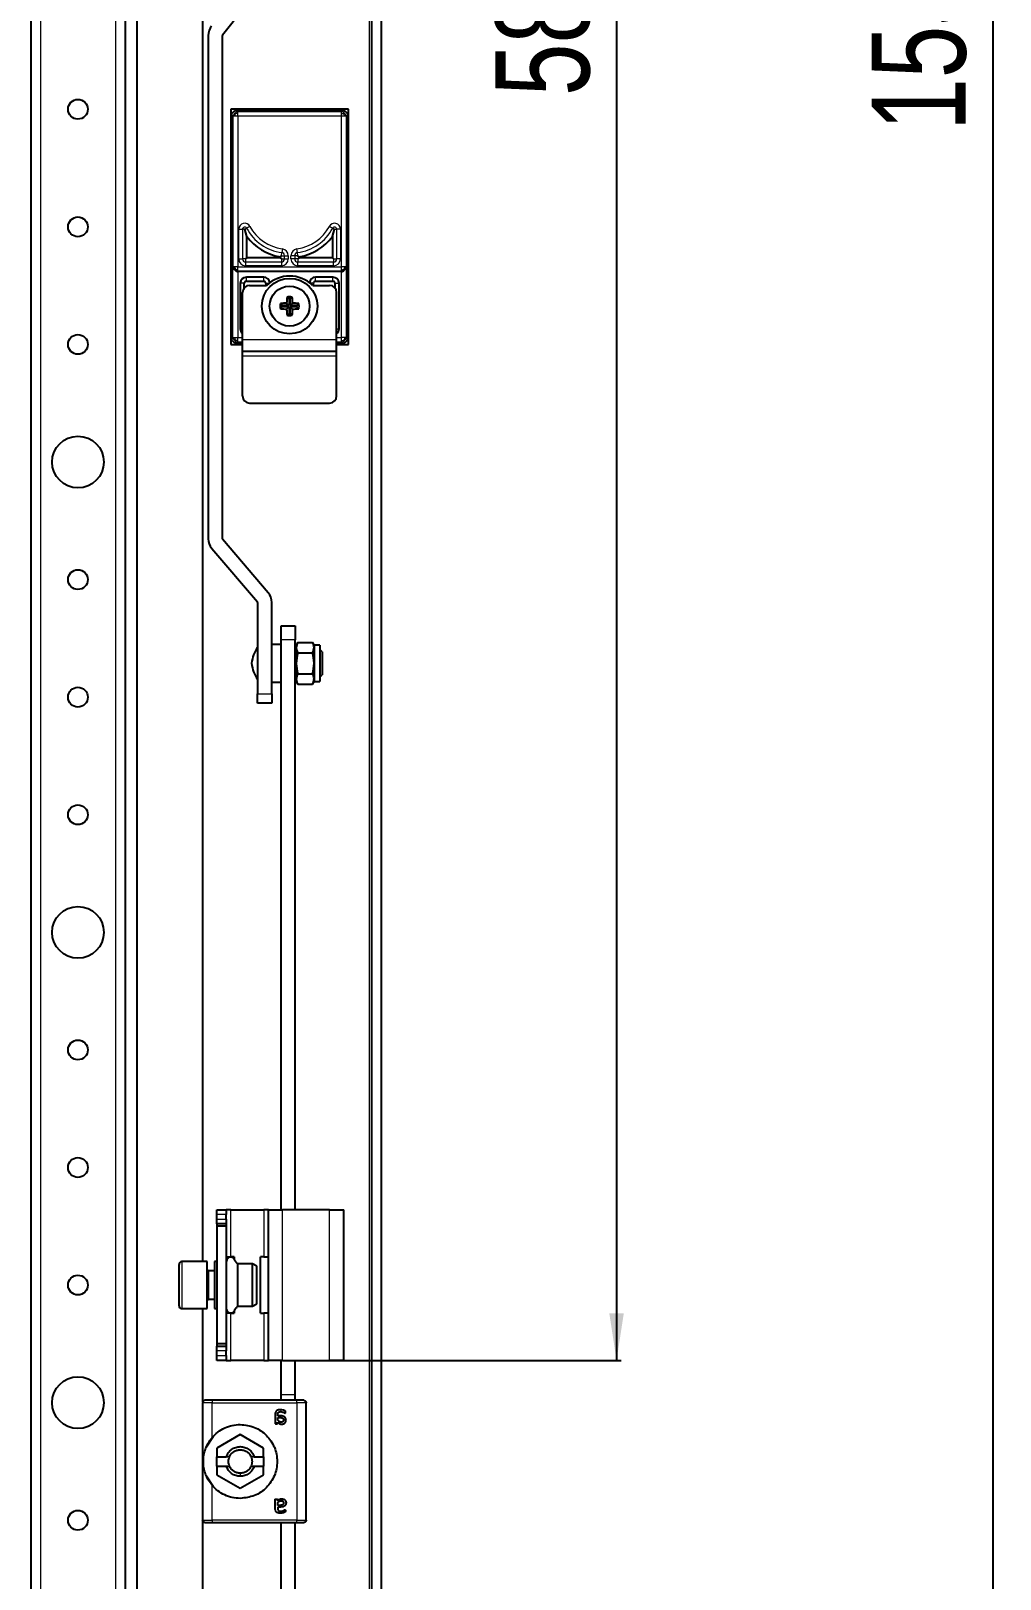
# Model space of a CAD drawing. Header units: millimetres. Extents: x -52 to 1183, y -1011 to 1043.
# Drawn here: x 976.7 to 1182.8, y -335.6 to -6.5 of the extents above; entities that cross this region are included whole.
import ezdxf

# ---------------------------------------------------------------- set-up
doc = ezdxf.new("R2010")
doc.units = ezdxf.units.MM
doc.layers.add('FORMAT', color=7, linetype='Continuous')
doc.styles.add('SLDTEXTSTYLE0', font='TXT', dxfattribs={"width": 0.75})
doc.dimstyles.new('SLDDIMSTYLE0', dxfattribs={"dimtxt": 20, "dimasz": 10, "dimexe": 0, "dimexo": 0.0625, "dimgap": 5, "dimtad": 2, "dimdec": 1, "dimrnd": 1e-09, "dimzin": 12, "dimdsep": 46, "dimtxsty": 'SLDTEXTSTYLE0', "dimsah": 1, "dimcen": 0.09, "dimadec": 0, "dimazin": 3, "dimtfac": 1, "dimtofl": 0, "dimtmove": 0, "dimatfit": 3, "dimfxl": 0, "dimfrac": 2, "dimtolj": 1, "dimtzin": 12, "dimarcsym": 0})

# ---------------------------------------------------------------- blocks, each defined once
blk = doc.blocks.new('_D_5')
at = {"layer": 'FORMAT'}
for p, q in [((1043.24, 767.87), (1182.24, 767.87)), ((1181.24, 767.87), (1181.24, -764.13)), ((1043.24, -764.13), (1182.24, -764.13))]:
    blk.add_line(p, q, dxfattribs=at)
for points in [[(1181.24, 767.87), (1179.7, 757.87), (1182.78, 757.87)], [(1181.24, -764.13), (1182.78, -754.13), (1179.7, -754.13)]]:
    blk.add_solid(points, dxfattribs=at)
at = {"layer": 'FORMAT', "insert": (1155.46, -27.68), "char_height": 20, "attachment_point": 1, "rotation": 90, "style": 'SLDTEXTSTYLE0'}
blk.add_mtext('1532', dxfattribs=at)
blk = doc.blocks.new('_D_8')
at = {"layer": 'FORMAT'}
for p, q in [((1040.24, 292.87), (1102.24, 292.87)), ((1101.24, 292.87), (1101.24, -289.13)), ((1040.24, -289.13), (1102.24, -289.13))]:
    blk.add_line(p, q, dxfattribs=at)
for points in [[(1101.24, 292.87), (1099.7, 282.87), (1102.78, 282.87)], [(1101.24, -289.13), (1102.78, -279.13), (1099.7, -279.13)]]:
    blk.add_solid(points, dxfattribs=at)
at = {"layer": 'FORMAT', "insert": (1075.46, -20.3), "char_height": 20, "attachment_point": 1, "rotation": 90, "style": 'SLDTEXTSTYLE0'}
blk.add_mtext('582', dxfattribs=at)

msp = doc.modelspace()

# ---------------------------------------------------------------- linework, layer by layer
at = {"color": 7, "linetype": 'Continuous', "lineweight": 25}
for p, q in [((1049.23, -875.63), (1049.23, 879.37)), ((1051.23, -875.63), (1051.23, 879.37)), ((999.23, 846.37), (999.23, -842.63)), ((976.73, 819.37), (976.73, -815.63)), ((996.73, 819.37), (996.73, -815.63)), ((1013.23, 271.87), (1013.23, -268.13)), ((1017.48, -7.32), (1022.24, -1.35)), ((1014.43, -7.45), (1014.43, -114.43)), ((1017.43, -114.43), (1017.43, -7.45)), ((1044.23, -23.13), (1019.23, -23.13)), ((1019.23, -23.13), (1019.23, -73.13)), ((1019.42, -71.95), (1019.42, -24.31)), ((1020.42, -23.31), (1043.05, -23.31)), ((1044.05, -24.31), (1044.05, -71.95)), ((1044.23, -73.13), (1044.23, -23.13)), ((1022.64, -50.19), (1022.18, -48.63)), ((1040.83, -50.19), (1041.28, -48.63)), ((1022.64, -54.68), (1022.64, -50.19)), ((1040.83, -50.19), (1040.83, -54.68)), ((1022.64, -54.68), (1022.38, -54.93)), ((1029.73, -54.68), (1022.64, -54.68)), ((1029.73, -54.48), (1029.98, -54.26)), ((1029.73, -54.48), (1029.73, -54.68)), ((1029.73, -54.68), (1029.98, -54.93)), ((1033.74, -54.48), (1033.48, -54.26)), ((1033.74, -54.68), (1033.48, -54.93)), ((1033.74, -54.68), (1033.74, -54.48)), ((1040.83, -54.68), (1033.74, -54.68)), ((1040.83, -54.68), (1041.08, -54.93)), ((1020.7, -57.63), (1020.69, -57.63)), ((1020.72, -57.63), (1020.7, -57.63)), ((1042.75, -57.63), (1020.72, -57.63)), ((1026.23, -58.83), (1022.53, -58.83)), ((1040.93, -58.83), (1037.23, -58.83)), ((1042.76, -57.63), (1042.75, -57.63)), ((1042.78, -57.63), (1042.76, -57.63)), ((1021.23, -60.13), (1021.23, -69.83)), ((1021.73, -72.08), (1021.73, -62.08)), ((1022.1, -61.1), (1022.1, -60.13)), ((1022.53, -59.69), (1026.23, -59.69)), ((1023.23, -60.58), (1026.83, -60.58)), ((1026.67, -60.13), (1026.67, -60.58)), ((1036.63, -60.58), (1040.23, -60.58)), ((1036.8, -60.58), (1036.8, -60.13)), ((1037.23, -59.69), (1040.93, -59.69)), ((1041.37, -60.13), (1041.37, -61.1)), ((1041.73, -72.08), (1041.73, -62.08)), ((1042.23, -69.83), (1042.23, -60.13)), ((1030.17, -64.87), (1029.81, -64.43)), ((1030.17, -65.09), (1029.81, -65.53)), ((1031.62, -64.87), (1030.17, -64.87)), ((1030.17, -65.09), (1031.62, -65.09)), ((1031.62, -64.87), (1031.1, -64.35)), ((1031.62, -65.09), (1031.1, -65.61)), ((1031.62, -63.42), (1031.19, -63.06)), ((1031.62, -63.42), (1031.62, -64.87)), ((1031.62, -65.09), (1031.62, -66.54)), ((1031.85, -63.42), (1032.28, -63.06)), ((1031.85, -64.87), (1031.85, -63.42)), ((1031.85, -64.87), (1032.36, -64.35)), ((1033.29, -64.87), (1031.85, -64.87)), ((1031.85, -66.54), (1031.85, -65.09)), ((1031.85, -65.09), (1032.36, -65.61)), ((1031.85, -65.09), (1033.29, -65.09)), ((1033.29, -64.87), (1033.65, -64.43)), ((1033.29, -65.09), (1033.65, -65.53)), ((1031.62, -66.54), (1031.19, -66.9)), ((1031.85, -66.54), (1032.28, -66.9)), ((1021.73, -74.58), (1021.73, -72.08)), ((1041.73, -74.58), (1041.73, -72.08)), ((1019.23, -73.13), (1021.73, -73.13)), ((1021.73, -72.95), (1020.42, -72.95)), ((1021.73, -74.58), (1041.73, -74.58)), ((1021.73, -75.58), (1021.73, -74.58)), ((1021.73, -84.08), (1021.73, -75.58)), ((1043.05, -72.95), (1041.73, -72.95)), ((1041.73, -73.13), (1044.23, -73.13)), ((1041.73, -75.58), (1041.73, -74.58)), ((1041.73, -84.08), (1041.73, -75.58)), ((1023.23, -85.58), (1040.23, -85.58)), ((1027.17, -125.93), (1017.48, -114.56)), ((1015.2, -116.5), (1024.89, -127.87)), ((1024.93, -128), (1024.93, -147.43)), ((1027.93, -147.43), (1027.93, -128)), ((1029.93, -132.93), (1032.93, -132.93)), ((1029.93, -135.93), (1029.93, -132.93)), ((1032.93, -132.93), (1032.93, -135.93)), ((1029.93, -136.93), (1027.93, -136.93)), ((1029.93, -257.13), (1029.93, -135.93)), ((1032.93, -257.13), (1032.93, -135.93)), ((1033.13, -137.98), (1032.93, -137.98)), ((1033.48, -136.48), (1033.13, -137.08)), ((1033.13, -137.08), (1033.13, -144.78)), ((1033.48, -136.48), (1036.59, -136.48)), ((1036.93, -137.08), (1036.59, -136.48)), ((1038.13, -137.08), (1036.93, -137.08)), ((1036.93, -137.08), (1036.93, -144.78)), ((1038.13, -137.08), (1038.13, -144.78)), ((1038.63, -138.48), (1038.13, -137.98)), ((1033.48, -138.7), (1036.59, -138.7)), ((1038.63, -138.48), (1038.63, -143.38)), ((1032.93, -143.88), (1033.13, -143.88)), ((1033.13, -144.78), (1033.48, -145.38)), ((1033.48, -143.15), (1036.59, -143.15)), ((1036.59, -145.38), (1036.93, -144.78)), ((1036.93, -144.78), (1038.13, -144.78)), ((1038.13, -143.88), (1038.63, -143.38)), ((1024.93, -149.43), (1024.93, -147.43)), ((1027.93, -144.93), (1029.93, -144.93)), ((1027.93, -147.43), (1027.93, -149.43)), ((1033.48, -145.38), (1036.59, -145.38)), ((1027.93, -149.43), (1024.93, -149.43)), ((1016.23, -257.13), (1018.23, -257.13)), ((1016.23, -258.13), (1016.23, -257.13)), ((1016.23, -259.13), (1016.23, -258.13)), ((1016.23, -260.13), (1016.23, -259.13)), ((1018.23, -257.13), (1018.23, -258.13)), ((1019.23, -257.13), (1018.23, -257.13)), ((1018.23, -259.13), (1018.23, -258.13)), ((1018.23, -259.13), (1018.23, -260.13)), ((1019.23, -257.13), (1026.23, -257.13)), ((1027.23, -257.13), (1026.23, -257.13)), ((1027.23, -257.13), (1030.23, -257.13)), ((1027.23, -289.13), (1027.23, -257.13)), ((1040.23, -257.13), (1030.23, -257.13)), ((1040.23, -257.13), (1043.23, -257.13)), ((1043.23, -289.13), (1043.23, -257.13)), ((1018.23, -260.13), (1016.23, -260.13)), ((1016.23, -260.13), (1016.23, -260.63)), ((1018.23, -260.63), (1016.23, -260.63)), ((1016.23, -260.63), (1016.23, -285.63)), ((1018.23, -260.13), (1018.23, -260.63)), ((1018.23, -260.63), (1018.23, -285.63)), ((1008.23, -277.53), (1008.23, -268.73)), ((1014.23, -268.13), (1008.83, -268.13)), ((1014.23, -278.13), (1014.23, -268.13)), ((1016.23, -268.13), (1015.73, -268.13)), ((1015.73, -268.13), (1015.73, -269.34)), ((1015.73, -269.34), (1015.73, -278.13)), ((1018.23, -267.13), (1019.23, -267.13)), ((1019.93, -267.13), (1019.23, -267.13)), ((1019.93, -267.13), (1019.93, -267.58)), ((1023.87, -268.63), (1020.73, -268.63)), ((1020.73, -277.63), (1020.73, -268.63)), ((1024.73, -269.13), (1023.87, -268.63)), ((1023.87, -277.63), (1023.87, -268.63)), ((1024.73, -277.13), (1024.73, -269.13)), ((1025.53, -279.13), (1025.53, -267.13)), ((1026.23, -267.13), (1025.53, -267.13)), ((1026.23, -267.13), (1027.23, -267.13)), ((1015.73, -270.13), (1014.48, -270.13)), ((1014.48, -276.13), (1015.73, -276.13)), ((1008.83, -278.13), (1014.23, -278.13)), ((1013.23, -278.13), (1013.23, -297.95)), ((1015.73, -278.13), (1016.23, -278.13)), ((1019.23, -279.13), (1018.23, -279.13)), ((1019.23, -279.13), (1019.93, -279.13)), ((1019.93, -278.68), (1019.93, -279.13)), ((1020.73, -277.63), (1023.87, -277.63)), ((1023.87, -277.63), (1024.73, -277.13)), ((1025.53, -279.13), (1026.23, -279.13)), ((1027.23, -279.13), (1026.23, -279.13)), ((1018.23, -285.63), (1016.23, -285.63)), ((1016.23, -285.63), (1016.23, -286.13)), ((1016.23, -287.13), (1016.23, -286.13)), ((1016.23, -286.13), (1018.23, -286.13)), ((1018.23, -285.63), (1018.23, -286.13)), ((1018.23, -286.13), (1018.23, -287.13)), ((1016.23, -288.13), (1016.23, -287.13)), ((1016.23, -289.13), (1016.23, -288.13)), ((1018.23, -289.13), (1016.23, -289.13)), ((1018.23, -288.13), (1018.23, -287.13)), ((1018.23, -288.13), (1018.23, -289.13)), ((1018.23, -289.13), (1019.23, -289.13)), ((1026.23, -289.13), (1019.23, -289.13)), ((1026.23, -289.13), (1027.23, -289.13)), ((1030.23, -289.13), (1027.23, -289.13)), ((1029.93, -296.43), (1029.93, -289.13)), ((1030.23, -289.13), (1040.23, -289.13)), ((1032.93, -296.43), (1032.93, -289.13)), ((1043.23, -289.13), (1040.23, -289.13)), ((1013.23, -298.13), (1013.23, -323.13)), ((1033.23, -297.63), (1015.23, -297.63)), ((1029.93, -297.68), (1029.93, -296.43)), ((1032.93, -297.68), (1032.93, -296.43)), ((1033.83, -297.63), (1033.58, -297.63)), ((1035.23, -323.13), (1035.23, -298.13)), ((1028.67, -300.67), (1028.67, -302.54)), ((1029.13, -302.54), (1029.13, -302.26)), ((1029.2, -300.92), (1029.2, -300.7)), ((1029.58, -300.92), (1029.2, -300.92)), ((1029.2, -301.28), (1029.63, -301.28)), ((1029.2, -301.86), (1029.2, -301.28)), ((1014.06, -307.5), (1015.57, -305.25)), ((1021.23, -304.91), (1016.28, -307.77)), ((1026.18, -307.77), (1021.23, -304.91)), ((1016.28, -307.77), (1016.28, -309.63)), ((1026.18, -309.63), (1026.18, -307.77)), ((1016.28, -311.63), (1016.28, -309.63)), ((1016.28, -309.63), (1018.25, -309.63)), ((1016.28, -311.63), (1016.28, -313.49)), ((1016.28, -311.63), (1018.25, -311.63)), ((1018.94, -309.63), (1018.25, -309.63)), ((1018.25, -311.63), (1018.94, -311.63)), ((1024.22, -309.63), (1023.52, -309.63)), ((1023.52, -311.63), (1024.22, -311.63)), ((1024.22, -309.63), (1026.18, -309.63)), ((1024.22, -311.63), (1026.18, -311.63)), ((1026.18, -309.63), (1026.18, -311.63)), ((1026.18, -313.49), (1026.18, -311.63)), ((1015.57, -316.01), (1014.06, -313.75)), ((1016.28, -313.49), (1021.23, -316.34)), ((1021.23, -316.34), (1026.18, -313.49)), ((1028.67, -320.59), (1028.67, -318.72)), ((1029.13, -318.72), (1029.13, -319)), ((1029.2, -319.98), (1029.2, -319.39)), ((1029.63, -319.98), (1029.2, -319.98)), ((1029.58, -320.34), (1029.2, -320.34)), ((1029.2, -320.34), (1029.2, -320.55)), ((1013.23, -323.3), (1013.23, -743.13)), ((1015.23, -323.63), (1033.23, -323.63)), ((1029.93, -732.13), (1029.93, -323.63)), ((1032.93, -732.13), (1032.93, -323.63)), ((1033.58, -323.63), (1033.83, -323.63))]:
    msp.add_line(p, q, dxfattribs=at)
at = {"color": 8, "linetype": 'Continuous', "lineweight": 18}
for p, q in [((1048.63, 876.77), (1048.63, -873.03)), ((978.73, 819.37), (978.73, -815.63)), ((994.73, 819.37), (994.73, -815.63)), ((1019.72, -24.61), (1019.42, -24.31)), ((1019.72, -56.63), (1019.72, -24.61)), ((1020.42, -23.31), (1020.72, -23.61)), ((1020.72, -23.61), (1042.75, -23.61)), ((1020.72, -24.61), (1020.72, -56.63)), ((1042.75, -24.61), (1020.72, -24.61)), ((1042.75, -23.61), (1043.05, -23.31)), ((1042.75, -56.63), (1042.75, -24.61)), ((1044.05, -24.31), (1043.75, -24.61)), ((1043.75, -24.61), (1043.75, -56.63)), ((1020.92, -54.93), (1020.92, -48.63)), ((1020.92, -48.63), (1021.72, -48.63)), ((1021.72, -48.63), (1021.72, -54.93)), ((1022.18, -48.63), (1021.72, -48.63)), ((1022.18, -48.63), (1022.59, -48.41)), ((1023.29, -48.03), (1022.59, -48.41)), ((1040.88, -48.41), (1040.17, -48.03)), ((1041.28, -48.63), (1040.88, -48.41)), ((1041.28, -48.63), (1041.74, -48.63)), ((1042.54, -48.63), (1041.74, -48.63)), ((1041.74, -54.93), (1041.74, -48.63)), ((1042.54, -48.63), (1042.54, -54.93)), ((1020.92, -54.93), (1021.72, -54.93)), ((1022.38, -54.93), (1021.72, -54.93)), ((1022.38, -54.93), (1022.38, -55.59)), ((1022.38, -55.59), (1022.38, -56.39)), ((1022.38, -55.59), (1029.98, -55.59)), ((1029.98, -54.26), (1030.07, -53.6)), ((1029.98, -54.26), (1030.64, -54.26)), ((1029.98, -54.93), (1029.98, -55.59)), ((1029.98, -54.93), (1030.64, -54.93)), ((1029.98, -55.59), (1029.98, -56.39)), ((1030.18, -52.81), (1030.07, -53.6)), ((1030.64, -54.26), (1031.44, -54.26)), ((1030.64, -54.93), (1030.64, -54.26)), ((1030.64, -54.93), (1031.44, -54.93)), ((1031.44, -54.26), (1031.44, -54.93)), ((1032.02, -54.93), (1032.02, -54.26)), ((1032.82, -54.26), (1032.02, -54.26)), ((1032.82, -54.93), (1032.02, -54.93)), ((1032.82, -54.26), (1032.82, -54.93)), ((1033.48, -54.26), (1032.82, -54.26)), ((1033.48, -54.93), (1032.82, -54.93)), ((1033.39, -53.6), (1033.29, -52.81)), ((1033.48, -54.26), (1033.39, -53.6)), ((1033.48, -54.93), (1033.48, -55.59)), ((1033.48, -56.39), (1033.48, -55.59)), ((1033.48, -55.59), (1041.08, -55.59)), ((1041.08, -54.93), (1041.08, -55.59)), ((1041.08, -54.93), (1041.74, -54.93)), ((1041.08, -56.39), (1041.08, -55.59)), ((1042.54, -54.93), (1041.74, -54.93)), ((1019.69, -56.63), (1019.72, -56.63)), ((1019.69, -71.68), (1019.69, -56.63)), ((1020.69, -57.63), (1020.69, -71.68)), ((1020.72, -56.63), (1042.75, -56.63)), ((1029.98, -56.39), (1022.38, -56.39)), ((1022.53, -59.69), (1022.53, -58.83)), ((1026.23, -59.69), (1026.23, -58.83)), ((1041.08, -56.39), (1033.48, -56.39)), ((1037.23, -59.69), (1037.23, -58.83)), ((1040.93, -59.69), (1040.93, -58.83)), ((1042.78, -71.68), (1042.78, -57.63)), ((1043.75, -56.63), (1043.78, -56.63)), ((1043.78, -56.63), (1043.78, -71.68)), ((1022.1, -60.13), (1021.23, -60.13)), ((1026.67, -60.13), (1027.34, -60.13)), ((1036.8, -60.13), (1036.13, -60.13)), ((1041.37, -60.13), (1042.23, -60.13)), ((1019.42, -71.95), (1019.69, -71.68)), ((1020.69, -71.68), (1021.73, -71.68)), ((1021.73, -69.83), (1021.23, -69.83)), ((1021.73, -72.08), (1041.73, -72.08)), ((1041.73, -69.83), (1042.23, -69.83)), ((1041.73, -71.68), (1042.78, -71.68)), ((1043.78, -71.68), (1044.05, -71.95)), ((1020.69, -72.68), (1020.42, -72.95)), ((1021.73, -72.68), (1020.69, -72.68)), ((1021.73, -75.58), (1041.73, -75.58)), ((1042.78, -72.68), (1041.73, -72.68)), ((1043.05, -72.95), (1042.78, -72.68)), ((1032.93, -135.93), (1029.93, -135.93)), ((1024.93, -147.43), (1027.93, -147.43)), ((1018.23, -258.13), (1016.23, -258.13)), ((1016.23, -259.13), (1018.23, -259.13)), ((1019.23, -267.13), (1019.23, -257.13)), ((1026.23, -257.13), (1026.23, -267.13)), ((1030.23, -289.13), (1030.23, -257.13)), ((1040.23, -289.13), (1040.23, -257.13)), ((1008.83, -268.13), (1008.83, -278.13)), ((1014.48, -270.13), (1014.48, -271.59)), ((1014.48, -271.59), (1014.48, -276.13)), ((1019.23, -289.13), (1019.23, -279.13)), ((1026.23, -279.13), (1026.23, -289.13)), ((1018.23, -287.13), (1016.23, -287.13)), ((1016.23, -288.13), (1018.23, -288.13)), ((1015.23, -305.57), (1015.23, -298.13)), ((1015.23, -298.13), (1033.23, -298.13)), ((1032.93, -296.43), (1029.93, -296.43)), ((1033.23, -298.13), (1033.23, -323.13)), ((1015.23, -323.13), (1015.23, -315.69)), ((1021.23, -313.13), (1021.23, -313.78)), ((1033.23, -323.13), (1015.23, -323.13))]:
    msp.add_line(p, q, dxfattribs=at)
at = {"color": 7, "linetype": 'Continuous', "lineweight": 25}
for centre, radius in [((986.73, -23.13), 2.1), ((986.73, -48.13), 2.1), ((1031.73, -64.98), 5.9), ((1031.73, -64.98), 4.25), ((986.73, -73.13), 2.1), ((986.73, -98.13), 5.5), ((986.73, -123.13), 2.1), ((986.73, -148.13), 2.1), ((986.73, -173.13), 2.1), ((986.73, -198.13), 5.5), ((986.73, -223.13), 2.1), ((986.73, -248.13), 2.1), ((986.73, -273.13), 2.1), ((986.73, -298.13), 5.5), ((986.73, -323.13), 2.1)]:
    msp.add_circle(centre, radius, dxfattribs=at)
for centre, radius, start, end in [((1017.63, -7.45), 3.2, 141.4416, 180), ((1017.63, -7.45), 0.2, 141.4416, 180), ((1031.43, -43.66), 10.95, 216.5958, 261.061), ((1032.04, -43.66), 10.95, 278.939, 323.4042), ((1022.53, -60.13), 1.3, 90, 180), ((1026.23, -60.13), 1.3, 6.3593, 90), ((1031.73, -65.58), 7, 45.5847, 134.4153), ((1037.23, -60.13), 1.3, 90, 173.6407), ((1040.93, -60.13), 1.3, 0, 90), ((1023.23, -62.08), 1.5, 90, 180), ((1022.53, -60.13), 0.435, 90, 180), ((1026.23, -60.13), 0.435, 0, 90), ((1037.23, -60.13), 0.435, 90, 180), ((1040.23, -62.08), 1.5, 0, 90), ((1040.93, -60.13), 0.435, 0, 90), ((1031.73, -64.98), 2, 164.1146, 195.8854), ((1031.67, -83.06), 18.72, 91.7249, 95.6832), ((1031.67, -46.9), 18.72, 264.3168, 268.2751), ((1031.73, -64.98), 1.56, 175.8165, 184.1835), ((1049.81, -64.91), 18.72, 174.3168, 178.2751), ((1049.81, -65.05), 18.72, 181.7249, 185.6832), ((1031.73, -64.98), 2, 74.1146, 105.8854), ((1031.73, -64.98), 1.56, 85.8165, 94.1835), ((1013.65, -64.91), 18.72, 1.7249, 5.6832), ((1013.65, -65.05), 18.72, 354.3168, 358.2751), ((1031.8, -83.06), 18.72, 84.3168, 88.2751), ((1031.8, -46.9), 18.72, 271.7249, 275.6832), ((1031.73, -64.98), 1.56, 355.8165, 4.1835), ((1031.73, -64.98), 2, 344.1146, 15.8854), ((1031.73, -64.98), 2, 254.1146, 285.8854), ((1031.73, -64.98), 1.56, 265.8165, 274.1835), ((1022.53, -69.83), 1.3, 180, 232.0201), ((1040.93, -69.83), 1.3, 307.9799, 0), ((1023.23, -84.08), 1.5, 180, 270), ((1040.23, -84.08), 1.5, 270, 0), ((1017.63, -114.43), 3.2, 180, 220.4367), ((1017.63, -114.43), 0.2, 180, 220.4367), ((1024.73, -128), 0.2, 0, 40.4367), ((1024.73, -128), 3.2, 0, 40.4367), ((1031.58, -141.89), 8, 146.1291, 173.1181), ((1031.58, -139.97), 8, 186.8819, 213.8709), ((1008.83, -268.73), 0.6, 90, 180), ((1014.48, -269.88), 0.25, 180, 270), ((1014.48, -276.38), 0.25, 90, 180), ((1008.83, -277.53), 0.6, 180, 270)]:
    msp.add_arc(centre, radius, start, end, dxfattribs=at)
at = {"color": 8, "linetype": 'Continuous', "lineweight": 18}
for centre, radius, start, end in [((1022.18, -48.63), 1.26, 28.2631, 180), ((1022.18, -48.63), 0.46, 28.2631, 180), ((1031.43, -43.66), 10.04, 208.2631, 262.2213), ((1031.43, -43.66), 9.24, 208.2631, 262.2213), ((1032.04, -43.66), 9.24, 277.7787, 331.7369), ((1032.04, -43.66), 10.04, 277.7787, 331.7369), ((1041.28, -48.63), 1.26, 0, 151.7369), ((1041.28, -48.63), 0.46, 0, 151.7369), ((1022.38, -54.93), 1.46, 180, 270), ((1022.38, -54.93), 0.66, 180, 270), ((1029.98, -54.93), 1.46, 270, 0), ((1029.98, -54.93), 0.66, 270, 0), ((1029.98, -54.26), 0.66, 0, 82.2213), ((1029.98, -54.26), 1.46, 0, 82.2213), ((1033.48, -54.26), 1.46, 97.7787, 180), ((1033.48, -54.93), 1.46, 180, 270), ((1033.48, -54.26), 0.66, 97.7787, 180), ((1033.48, -54.93), 0.66, 180, 270), ((1041.08, -54.93), 1.46, 270, 0), ((1041.08, -54.93), 0.66, 270, 0)]:
    msp.add_arc(centre, radius, start, end, dxfattribs=at)
at = {"color": 7, "linetype": 'Continuous', "lineweight": 25}
for points, knots in [([(1019.42, -24.31), (1019.42, -24.28), (1019.43, -24.16), (1019.56, -23.94), (1019.78, -23.67), (1020.02, -23.47), (1020.21, -23.36), (1020.33, -23.32), (1020.39, -23.31), (1020.42, -23.31)], [0, 0, 0, 0, 0.056697, 0.250352, 0.499864, 0.748869, 0.874453, 0.943515, 1, 1, 1, 1]), ([(1043.05, -23.31), (1043.08, -23.31), (1043.2, -23.33), (1043.43, -23.46), (1043.69, -23.67), (1043.89, -23.91), (1044, -24.1), (1044.04, -24.22), (1044.05, -24.28), (1044.05, -24.31)], [0, 0, 0, 0, 0.056697, 0.250352, 0.499864, 0.748869, 0.874453, 0.943515, 1, 1, 1, 1]), ([(1019.69, -56.63), (1019.7, -56.68), (1019.74, -56.89), (1019.97, -57.18), (1020.25, -57.43), (1020.45, -57.55), (1020.58, -57.61), (1020.65, -57.62), (1020.69, -57.63)], [0, 0, 0, 0, 0.1252065, 0.499639, 0.7484804, 0.8740995, 0.9462507, 1, 1, 1, 1]), ([(1042.75, -57.63), (1042.78, -57.63), (1042.84, -57.62), (1042.96, -57.57), (1043.15, -57.47), (1043.29, -57.34), (1043.38, -57.26)], [0, 0, 0, 0, 0.124863, 0.249962, 0.500073, 1, 1, 1, 1]), ([(1042.78, -57.63), (1042.81, -57.62), (1042.96, -57.6), (1043.19, -57.45), (1043.46, -57.22), (1043.64, -56.99), (1043.75, -56.79), (1043.77, -56.68), (1043.78, -56.63)], [0, 0, 0, 0, 0.053741, 0.250625, 0.499429, 0.749504, 0.874813, 1, 1, 1, 1]), ([(1020.42, -72.95), (1020.39, -72.94), (1020.26, -72.93), (1020.04, -72.8), (1019.78, -72.59), (1019.58, -72.35), (1019.47, -72.15), (1019.42, -72.04), (1019.42, -71.98), (1019.42, -71.95)], [0, 0, 0, 0, 0.0566974, 0.2503517, 0.4998638, 0.7488693, 0.8744535, 0.9435148, 1, 1, 1, 1]), ([(1044.05, -71.95), (1044.05, -71.98), (1044.04, -72.1), (1043.91, -72.32), (1043.69, -72.58), (1043.45, -72.79), (1043.26, -72.89), (1043.14, -72.94), (1043.08, -72.94), (1043.05, -72.95)], [0, 0, 0, 0, 0.0566974, 0.2503517, 0.4998638, 0.7488693, 0.8744535, 0.9435148, 1, 1, 1, 1]), ([(1033.48, -136.48), (1033.3, -136.88), (1032.96, -137.62), (1033.32, -138.36), (1033.48, -138.7)], [0, 0, 0, 0, 0.534707, 1, 1, 1, 1]), ([(1036.59, -138.7), (1036.77, -138.31), (1037.1, -137.56), (1036.75, -136.82), (1036.59, -136.48)], [0, 0, 0, 0, 0.534707, 1, 1, 1, 1]), ([(1033.48, -138.7), (1033.31, -139.46), (1032.96, -140.94), (1033.31, -142.43), (1033.48, -143.15)], [0, 0, 0, 0, 0.508481, 1, 1, 1, 1]), ([(1036.59, -143.15), (1036.76, -142.4), (1037.1, -140.92), (1036.76, -139.43), (1036.59, -138.7)], [0, 0, 0, 0, 0.508481, 1, 1, 1, 1]), ([(1033.48, -143.15), (1033.3, -143.55), (1032.96, -144.3), (1033.32, -145.03), (1033.48, -145.38)], [0, 0, 0, 0, 0.534707, 1, 1, 1, 1]), ([(1036.59, -145.38), (1036.77, -144.98), (1037.1, -144.24), (1036.75, -143.5), (1036.59, -143.15)], [0, 0, 0, 0, 0.534707, 1, 1, 1, 1]), ([(1020.73, -268.63), (1020.56, -268.48), (1020.21, -268.17), (1020.02, -267.6), (1019.65, -267.3), (1019.32, -267.17), (1018.95, -267.2), (1018.61, -267.39), (1018.36, -267.75), (1018.28, -268.05), (1018.23, -268.2)], [0, 0, 0, 0, 0.185676, 0.371025, 0.466937, 0.562172, 0.656347, 0.751553, 0.873842, 1, 1, 1, 1]), ([(1018.23, -278.06), (1018.28, -278.21), (1018.36, -278.51), (1018.61, -278.87), (1018.95, -279.06), (1019.32, -279.09), (1019.65, -278.96), (1020.02, -278.66), (1020.21, -278.09), (1020.56, -277.78), (1020.73, -277.63)], [0, 0, 0, 0, 0.1261582, 0.2484472, 0.3436534, 0.4378284, 0.5330628, 0.6289748, 0.8143244, 1, 1, 1, 1]), ([(1029.79, -299.63), (1029.64, -299.64), (1029.41, -299.65), (1029.13, -299.74), (1028.95, -299.86), (1028.81, -300.03), (1028.69, -300.3), (1028.68, -300.52), (1028.67, -300.67)], [0, 0, 0, 0, 0.250089, 0.382495, 0.500259, 0.622163, 0.750133, 1, 1, 1, 1]), ([(1028.67, -302.54), (1028.68, -302.55), (1028.68, -302.57), (1028.69, -302.58), (1028.72, -302.61), (1028.79, -302.63), (1028.86, -302.63), (1028.9, -302.63)], [0, 0, 0, 0, 0.124881, 0.183376, 0.250934, 0.500336, 1, 1, 1, 1]), ([(1028.9, -302.63), (1028.95, -302.63), (1029.02, -302.63), (1029.09, -302.61), (1029.12, -302.59), (1029.13, -302.57), (1029.13, -302.55), (1029.13, -302.54)], [0, 0, 0, 0, 0.499718, 0.749437, 0.810587, 0.875078, 1, 1, 1, 1]), ([(1029.13, -302.26), (1029.26, -302.37), (1029.44, -302.54), (1029.72, -302.65), (1029.88, -302.68), (1029.97, -302.69), (1030.01, -302.69)], [0, 0, 0, 0, 0.499113, 0.749325, 0.874665, 1, 1, 1, 1]), ([(1029.2, -300.7), (1029.21, -300.62), (1029.21, -300.48), (1029.27, -300.31), (1029.35, -300.2), (1029.45, -300.12), (1029.58, -300.07), (1029.71, -300.04), (1029.8, -300.04), (1029.84, -300.04)], [0, 0, 0, 0, 0.250023, 0.382539, 0.499802, 0.620838, 0.749652, 0.874777, 1, 1, 1, 1]), ([(1029.93, -302.28), (1029.85, -302.27), (1029.71, -302.26), (1029.45, -302.12), (1029.3, -301.97), (1029.2, -301.86)], [0, 0, 0, 0, 0.249939, 0.499864, 1, 1, 1, 1]), ([(1030.97, -301.84), (1030.96, -301.77), (1030.96, -301.61), (1030.86, -301.39), (1030.7, -301.21), (1030.44, -301.05), (1030.05, -300.94), (1029.74, -300.93), (1029.58, -300.92)], [0, 0, 0, 0, 0.125049, 0.249886, 0.370856, 0.49982, 0.749609, 1, 1, 1, 1]), ([(1029.63, -301.28), (1029.73, -301.28), (1029.92, -301.29), (1030.14, -301.35), (1030.29, -301.44), (1030.38, -301.54), (1030.43, -301.67), (1030.44, -301.76), (1030.44, -301.81)], [0, 0, 0, 0, 0.279652, 0.500248, 0.629485, 0.750186, 0.875763, 1, 1, 1, 1]), ([(1030.85, -300.13), (1030.85, -300.07), (1030.85, -299.99), (1030.78, -299.9), (1030.65, -299.81), (1030.32, -299.68), (1030, -299.65), (1029.79, -299.63)], [0, 0, 0, 0, 0.1246927, 0.1871822, 0.2497734, 0.5000394, 1, 1, 1, 1]), ([(1029.84, -300.04), (1030, -300.06), (1030.24, -300.09), (1030.5, -300.21), (1030.62, -300.28), (1030.69, -300.32), (1030.73, -300.33), (1030.75, -300.34)], [0, 0, 0, 0, 0.4987, 0.749508, 0.874949, 0.946783, 1, 1, 1, 1]), ([(1030.44, -301.81), (1030.43, -301.87), (1030.43, -301.97), (1030.36, -302.09), (1030.3, -302.16), (1030.21, -302.22), (1030.12, -302.25), (1030.02, -302.27), (1029.96, -302.28), (1029.93, -302.28)], [0, 0, 0, 0, 0.249168, 0.373635, 0.49939, 0.619394, 0.749656, 0.87477, 1, 1, 1, 1]), ([(1030.01, -302.69), (1030.13, -302.68), (1030.31, -302.67), (1030.54, -302.58), (1030.69, -302.49), (1030.82, -302.36), (1030.94, -302.15), (1030.96, -301.97), (1030.97, -301.84)], [0, 0, 0, 0, 0.25007, 0.379181, 0.500499, 0.62417, 0.750842, 1, 1, 1, 1]), ([(1030.75, -300.34), (1030.76, -300.33), (1030.78, -300.33), (1030.79, -300.32), (1030.81, -300.31), (1030.83, -300.28), (1030.84, -300.24), (1030.85, -300.2), (1030.85, -300.16), (1030.85, -300.14), (1030.85, -300.13)], [0, 0, 0, 0, 0.128825, 0.180169, 0.243397, 0.36986, 0.499864, 0.749649, 0.843476, 1, 1, 1, 1]), ([(1015.23, -315.69), (1014.95, -315.31), (1014.38, -314.56), (1013.82, -313.31), (1013.47, -312.03), (1013.34, -310.63), (1013.47, -309.22), (1013.82, -307.94), (1014.38, -306.7), (1014.95, -305.94), (1015.23, -305.57)], [0, 0, 0, 0, 0.125762, 0.25037, 0.375307, 0.500139, 0.62481, 0.749763, 0.874888, 1, 1, 1, 1]), ([(1028.67, -318.72), (1028.68, -318.71), (1028.68, -318.69), (1028.69, -318.67), (1028.72, -318.65), (1028.79, -318.63), (1028.86, -318.63), (1028.9, -318.63)], [0, 0, 0, 0, 0.124884, 0.186377, 0.250914, 0.500322, 1, 1, 1, 1]), ([(1028.9, -318.63), (1028.95, -318.63), (1029.01, -318.63), (1029.08, -318.65), (1029.1, -318.66), (1029.12, -318.67), (1029.13, -318.69), (1029.13, -318.71), (1029.13, -318.72)], [0, 0, 0, 0, 0.499162, 0.644242, 0.749698, 0.813605, 0.875217, 1, 1, 1, 1]), ([(1029.13, -319), (1029.26, -318.89), (1029.44, -318.72), (1029.76, -318.59), (1029.93, -318.58), (1030.01, -318.57)], [0, 0, 0, 0, 0.499364, 0.749701, 1, 1, 1, 1]), ([(1029.2, -319.39), (1029.3, -319.29), (1029.45, -319.13), (1029.68, -319.02), (1029.82, -318.99), (1029.89, -318.98), (1029.93, -318.98)], [0, 0, 0, 0, 0.499765, 0.749504, 0.874771, 1, 1, 1, 1]), ([(1029.93, -318.98), (1029.99, -318.99), (1030.09, -318.99), (1030.21, -319.04), (1030.3, -319.1), (1030.36, -319.17), (1030.41, -319.26), (1030.44, -319.35), (1030.44, -319.42), (1030.44, -319.45)], [0, 0, 0, 0, 0.2496231, 0.3771401, 0.499734, 0.6227303, 0.7498125, 0.8748762, 1, 1, 1, 1]), ([(1030.01, -318.57), (1030.13, -318.58), (1030.31, -318.59), (1030.54, -318.67), (1030.69, -318.77), (1030.82, -318.9), (1030.94, -319.11), (1030.96, -319.29), (1030.97, -319.41)], [0, 0, 0, 0, 0.25007, 0.379559, 0.500499, 0.624556, 0.750843, 1, 1, 1, 1]), ([(1029.79, -321.63), (1029.71, -321.63), (1029.57, -321.62), (1029.34, -321.59), (1029.13, -321.52), (1028.95, -321.4), (1028.81, -321.23), (1028.69, -320.96), (1028.68, -320.73), (1028.67, -320.59)], [0, 0, 0, 0, 0.125255, 0.250437, 0.383066, 0.500493, 0.622629, 0.75025, 1, 1, 1, 1]), ([(1029.2, -320.55), (1029.21, -320.6), (1029.21, -320.69), (1029.23, -320.82), (1029.27, -320.95), (1029.35, -321.06), (1029.45, -321.14), (1029.62, -321.21), (1029.75, -321.21), (1029.84, -321.22)], [0, 0, 0, 0, 0.125295, 0.250514, 0.383518, 0.50035, 0.621938, 0.750243, 1, 1, 1, 1]), ([(1030.97, -319.41), (1030.97, -319.45), (1030.97, -319.53), (1030.94, -319.69), (1030.86, -319.87), (1030.7, -320.05), (1030.44, -320.21), (1030.05, -320.32), (1029.74, -320.33), (1029.58, -320.34)], [0, 0, 0, 0, 0.062637, 0.125278, 0.250072, 0.374841, 0.499994, 0.749696, 1, 1, 1, 1]), ([(1030.44, -319.45), (1030.44, -319.5), (1030.43, -319.59), (1030.38, -319.72), (1030.29, -319.82), (1030.14, -319.91), (1029.92, -319.97), (1029.73, -319.98), (1029.63, -319.98)], [0, 0, 0, 0, 0.124446, 0.249795, 0.37, 0.499734, 0.719932, 1, 1, 1, 1]), ([(1030.85, -321.13), (1030.85, -321.16), (1030.85, -321.21), (1030.84, -321.29), (1030.78, -321.36), (1030.65, -321.45), (1030.32, -321.58), (1030, -321.61), (1029.79, -321.63)], [0, 0, 0, 0, 0.062686, 0.125173, 0.187628, 0.250185, 0.500314, 1, 1, 1, 1]), ([(1029.84, -321.22), (1030.01, -321.2), (1030.31, -321.18), (1030.58, -320.97), (1030.73, -320.93), (1030.75, -320.92)], [0, 0, 0, 0, 0.498852, 0.946609, 1, 1, 1, 1]), ([(1030.75, -320.92), (1030.76, -320.92), (1030.78, -320.93), (1030.79, -320.94), (1030.81, -320.95), (1030.83, -320.97), (1030.85, -321.03), (1030.85, -321.09), (1030.85, -321.13)], [0, 0, 0, 0, 0.13107, 0.182437, 0.243796, 0.371388, 0.500442, 1, 1, 1, 1])]:
    msp.add_open_spline(points, degree=3, knots=knots, dxfattribs=at)
at = {"color": 8, "linetype": 'Continuous', "lineweight": 18}
for points, knots in [([(1020.09, -23.98), (1020, -24.07), (1019.88, -24.21), (1019.77, -24.4), (1019.73, -24.52), (1019.72, -24.58), (1019.72, -24.61)], [0, 0, 0, 0, 0.499932, 0.750046, 0.875143, 1, 1, 1, 1]), ([(1020.09, -24.61), (1019.98, -24.61), (1019.84, -24.61), (1019.73, -24.61), (1019.72, -24.61), (1019.72, -24.61)], [0, 0, 0, 0, 0.633094, 0.851999, 1, 1, 1, 1]), ([(1020.72, -23.61), (1020.69, -23.62), (1020.62, -23.62), (1020.51, -23.67), (1020.32, -23.77), (1020.18, -23.9), (1020.09, -23.98)], [0, 0, 0, 0, 0.124863, 0.249962, 0.500073, 1, 1, 1, 1]), ([(1020.09, -23.98), (1020.09, -23.99), (1020.1, -24), (1020.17, -24.06), (1020.2, -24.09)], [0, 0, 0, 0, 0.584601, 1, 1, 1, 1]), ([(1020.09, -24.61), (1020.09, -24.5), (1020.1, -24.32), (1020.17, -24.16), (1020.2, -24.09)], [0, 0, 0, 0, 0.584782, 1, 1, 1, 1]), ([(1020.72, -24.61), (1020.68, -24.61), (1020.59, -24.61), (1020.37, -24.61), (1020.21, -24.61), (1020.09, -24.61)], [0, 0, 0, 0, 0.148001, 0.366906, 1, 1, 1, 1]), ([(1020.72, -23.99), (1020.61, -23.99), (1020.42, -24), (1020.26, -24.06), (1020.2, -24.09)], [0, 0, 0, 0, 0.584782, 1, 1, 1, 1]), ([(1020.72, -23.99), (1020.72, -23.9), (1020.72, -23.78), (1020.72, -23.67), (1020.72, -23.62), (1020.72, -23.62), (1020.72, -23.61)], [0, 0, 0, 0, 0.499933, 0.750044, 0.87514, 1, 1, 1, 1]), ([(1020.72, -24.61), (1020.72, -24.58), (1020.72, -24.52), (1020.72, -24.4), (1020.72, -24.21), (1020.72, -24.08), (1020.72, -23.99)], [0, 0, 0, 0, 0.124527, 0.250035, 0.500121, 1, 1, 1, 1]), ([(1042.75, -23.99), (1042.75, -23.88), (1042.75, -23.74), (1042.75, -23.63), (1042.75, -23.62), (1042.75, -23.61)], [0, 0, 0, 0, 0.633094, 0.851999, 1, 1, 1, 1]), ([(1043.38, -23.98), (1043.29, -23.9), (1043.15, -23.77), (1042.96, -23.67), (1042.84, -23.62), (1042.78, -23.62), (1042.75, -23.61)], [0, 0, 0, 0, 0.499932, 0.750046, 0.875143, 1, 1, 1, 1]), ([(1042.75, -24.61), (1042.75, -24.58), (1042.75, -24.49), (1042.75, -24.26), (1042.75, -24.1), (1042.75, -23.99)], [0, 0, 0, 0, 0.148001, 0.3669064, 1, 1, 1, 1]), ([(1042.75, -23.99), (1042.86, -23.99), (1043.04, -24), (1043.2, -24.06), (1043.27, -24.09)], [0, 0, 0, 0, 0.584782, 1, 1, 1, 1]), ([(1043.38, -24.61), (1043.26, -24.61), (1043.1, -24.61), (1042.88, -24.61), (1042.79, -24.61), (1042.75, -24.61)], [0, 0, 0, 0, 0.633094, 0.851999, 1, 1, 1, 1]), ([(1043.38, -23.98), (1043.38, -23.99), (1043.36, -24), (1043.3, -24.06), (1043.27, -24.09)], [0, 0, 0, 0, 0.584601, 1, 1, 1, 1]), ([(1043.38, -24.61), (1043.37, -24.5), (1043.36, -24.32), (1043.3, -24.16), (1043.27, -24.09)], [0, 0, 0, 0, 0.584782, 1, 1, 1, 1]), ([(1043.75, -24.61), (1043.75, -24.58), (1043.74, -24.52), (1043.7, -24.4), (1043.59, -24.21), (1043.47, -24.07), (1043.38, -23.98)], [0, 0, 0, 0, 0.124863, 0.249962, 0.500073, 1, 1, 1, 1]), ([(1043.75, -24.61), (1043.75, -24.61), (1043.73, -24.61), (1043.62, -24.61), (1043.48, -24.61), (1043.38, -24.61)], [0, 0, 0, 0, 0.148001, 0.3669064, 1, 1, 1, 1]), ([(1020.09, -56.63), (1020.01, -56.63), (1019.88, -56.63), (1019.77, -56.63), (1019.73, -56.63), (1019.72, -56.63), (1019.72, -56.63)], [0, 0, 0, 0, 0.49988, 0.749964, 0.875473, 1, 1, 1, 1]), ([(1020.09, -57.26), (1019.98, -57.14), (1019.84, -56.98), (1019.73, -56.76), (1019.72, -56.67), (1019.72, -56.63)], [0, 0, 0, 0, 0.633497, 0.852215, 1, 1, 1, 1]), ([(1020.72, -56.63), (1020.69, -56.63), (1020.62, -56.63), (1020.51, -56.63), (1020.32, -56.63), (1020.18, -56.63), (1020.09, -56.63)], [0, 0, 0, 0, 0.124527, 0.250035, 0.500121, 1, 1, 1, 1]), ([(1020.09, -56.63), (1020.09, -56.74), (1020.1, -56.93), (1020.17, -57.09), (1020.19, -57.15)], [0, 0, 0, 0, 0.585225, 1, 1, 1, 1]), ([(1020.09, -57.26), (1020.09, -57.25), (1020.1, -57.25), (1020.17, -57.18), (1020.19, -57.15)], [0, 0, 0, 0, 0.5850478, 1, 1, 1, 1]), ([(1020.72, -57.63), (1020.68, -57.62), (1020.59, -57.61), (1020.36, -57.5), (1020.2, -57.36), (1020.09, -57.26)], [0, 0, 0, 0, 0.147785, 0.366503, 1, 1, 1, 1]), ([(1020.72, -57.26), (1020.61, -57.25), (1020.42, -57.25), (1020.26, -57.18), (1020.19, -57.15)], [0, 0, 0, 0, 0.585048, 1, 1, 1, 1]), ([(1020.72, -57.26), (1020.72, -57.17), (1020.72, -57.03), (1020.72, -56.84), (1020.72, -56.72), (1020.72, -56.66), (1020.72, -56.63)], [0, 0, 0, 0, 0.4998775, 0.7499648, 0.8754836, 1, 1, 1, 1]), ([(1020.72, -57.63), (1020.72, -57.63), (1020.72, -57.62), (1020.72, -57.57), (1020.72, -57.47), (1020.72, -57.34), (1020.72, -57.26)], [0, 0, 0, 0, 0.124863, 0.249962, 0.500073, 1, 1, 1, 1]), ([(1042.75, -57.26), (1042.75, -57.14), (1042.75, -56.98), (1042.75, -56.76), (1042.75, -56.67), (1042.75, -56.63)], [0, 0, 0, 0, 0.633497, 0.852215, 1, 1, 1, 1]), ([(1043.38, -56.63), (1043.29, -56.63), (1043.15, -56.63), (1042.96, -56.63), (1042.84, -56.63), (1042.78, -56.63), (1042.75, -56.63)], [0, 0, 0, 0, 0.49988, 0.749964, 0.875473, 1, 1, 1, 1]), ([(1042.75, -57.26), (1042.86, -57.25), (1043.05, -57.25), (1043.21, -57.18), (1043.27, -57.15)], [0, 0, 0, 0, 0.585048, 1, 1, 1, 1]), ([(1042.75, -57.63), (1042.75, -57.62), (1042.75, -57.61), (1042.75, -57.5), (1042.75, -57.36), (1042.75, -57.26)], [0, 0, 0, 0, 0.147785, 0.366503, 1, 1, 1, 1]), ([(1043.38, -56.63), (1043.37, -56.74), (1043.37, -56.93), (1043.3, -57.09), (1043.27, -57.15)], [0, 0, 0, 0, 0.585225, 1, 1, 1, 1]), ([(1043.38, -57.26), (1043.38, -57.25), (1043.37, -57.25), (1043.3, -57.18), (1043.27, -57.15)], [0, 0, 0, 0, 0.585048, 1, 1, 1, 1]), ([(1043.75, -56.63), (1043.75, -56.63), (1043.74, -56.63), (1043.69, -56.63), (1043.59, -56.63), (1043.46, -56.63), (1043.38, -56.63)], [0, 0, 0, 0, 0.124527, 0.250035, 0.500121, 1, 1, 1, 1]), ([(1043.38, -57.26), (1043.47, -57.17), (1043.59, -57.03), (1043.7, -56.84), (1043.74, -56.72), (1043.75, -56.66), (1043.75, -56.63)], [0, 0, 0, 0, 0.499877, 0.749965, 0.875484, 1, 1, 1, 1]), ([(1019.69, -71.68), (1019.69, -71.68), (1019.7, -71.68), (1019.81, -71.68), (1019.96, -71.68), (1020.06, -71.68)], [0, 0, 0, 0, 0.148001, 0.366906, 1, 1, 1, 1]), ([(1019.69, -71.68), (1019.69, -71.71), (1019.7, -71.77), (1019.74, -71.89), (1019.85, -72.08), (1019.97, -72.21), (1020.06, -72.31)], [0, 0, 0, 0, 0.124863, 0.249962, 0.500073, 1, 1, 1, 1]), ([(1020.06, -71.68), (1020.18, -71.68), (1020.34, -71.68), (1020.56, -71.68), (1020.65, -71.68), (1020.69, -71.68)], [0, 0, 0, 0, 0.633094, 0.851999, 1, 1, 1, 1]), ([(1020.06, -71.68), (1020.06, -71.78), (1020.07, -71.97), (1020.14, -72.13), (1020.17, -72.2)], [0, 0, 0, 0, 0.584782, 1, 1, 1, 1]), ([(1020.06, -72.31), (1020.06, -72.3), (1020.07, -72.29), (1020.14, -72.22), (1020.17, -72.2)], [0, 0, 0, 0, 0.584601, 1, 1, 1, 1]), ([(1020.06, -72.31), (1020.15, -72.39), (1020.29, -72.52), (1020.48, -72.62), (1020.59, -72.67), (1020.66, -72.67), (1020.69, -72.68)], [0, 0, 0, 0, 0.499931, 0.750045, 0.875142, 1, 1, 1, 1]), ([(1020.69, -72.3), (1020.58, -72.3), (1020.39, -72.29), (1020.23, -72.22), (1020.17, -72.2)], [0, 0, 0, 0, 0.584782, 1, 1, 1, 1]), ([(1020.69, -72.3), (1020.69, -72.21), (1020.69, -72.07), (1020.69, -71.88), (1020.69, -71.77), (1020.69, -71.71), (1020.69, -71.68)], [0, 0, 0, 0, 0.49988, 0.749964, 0.875473, 1, 1, 1, 1]), ([(1020.69, -72.68), (1020.69, -72.67), (1020.69, -72.67), (1020.69, -72.62), (1020.69, -72.51), (1020.69, -72.39), (1020.69, -72.3)], [0, 0, 0, 0, 0.124859, 0.249955, 0.500068, 1, 1, 1, 1]), ([(1043.41, -71.68), (1043.32, -71.68), (1043.18, -71.68), (1042.99, -71.68), (1042.87, -71.68), (1042.81, -71.68), (1042.78, -71.68)], [0, 0, 0, 0, 0.49988, 0.749964, 0.875473, 1, 1, 1, 1]), ([(1042.78, -72.3), (1042.78, -72.19), (1042.78, -72.03), (1042.78, -71.8), (1042.78, -71.71), (1042.78, -71.68)], [0, 0, 0, 0, 0.6330936, 0.851999, 1, 1, 1, 1]), ([(1042.78, -72.3), (1042.89, -72.3), (1043.07, -72.29), (1043.23, -72.22), (1043.3, -72.2)], [0, 0, 0, 0, 0.584782, 1, 1, 1, 1]), ([(1042.78, -72.68), (1042.78, -72.67), (1042.78, -72.66), (1042.78, -72.55), (1042.78, -72.41), (1042.78, -72.3)], [0, 0, 0, 0, 0.148001, 0.366906, 1, 1, 1, 1]), ([(1042.78, -72.68), (1042.81, -72.67), (1042.87, -72.67), (1042.99, -72.62), (1043.18, -72.52), (1043.32, -72.39), (1043.41, -72.31)], [0, 0, 0, 0, 0.124863, 0.249962, 0.500073, 1, 1, 1, 1]), ([(1043.41, -71.68), (1043.4, -71.78), (1043.39, -71.97), (1043.33, -72.13), (1043.3, -72.2)], [0, 0, 0, 0, 0.584782, 1, 1, 1, 1]), ([(1043.41, -72.31), (1043.4, -72.3), (1043.39, -72.29), (1043.33, -72.22), (1043.3, -72.2)], [0, 0, 0, 0, 0.584601, 1, 1, 1, 1]), ([(1043.78, -71.68), (1043.78, -71.68), (1043.77, -71.68), (1043.72, -71.68), (1043.62, -71.68), (1043.49, -71.68), (1043.41, -71.68)], [0, 0, 0, 0, 0.124859, 0.249955, 0.500068, 1, 1, 1, 1]), ([(1043.41, -72.31), (1043.49, -72.21), (1043.62, -72.08), (1043.73, -71.89), (1043.77, -71.77), (1043.78, -71.71), (1043.78, -71.68)], [0, 0, 0, 0, 0.499932, 0.750046, 0.875143, 1, 1, 1, 1])]:
    msp.add_open_spline(points, degree=3, knots=knots, dxfattribs=at)
at = {"color": 7, "linetype": 'Continuous', "lineweight": 25}
for points in [[(1013.73, -297.63), (1013.67, -297.64), (1013.54, -297.65), (1013.37, -297.77), (1013.26, -297.93), (1013.24, -298.06), (1013.23, -298.13)], [(1015.23, -297.63), (1015.04, -297.63), (1014.64, -297.63), (1014.15, -297.63), (1013.8, -297.63), (1013.76, -297.63), (1013.73, -297.63)], [(1034.73, -297.63), (1034.71, -297.63), (1034.67, -297.63), (1034.32, -297.63), (1033.82, -297.63), (1033.43, -297.63), (1033.23, -297.63)], [(1034.73, -297.63), (1034.8, -297.64), (1034.93, -297.65), (1035.1, -297.77), (1035.21, -297.93), (1035.23, -298.06), (1035.23, -298.13)], [(1015.23, -305.57), (1015.63, -305.16), (1016.42, -304.33), (1017.9, -303.46), (1019.53, -302.89), (1020.66, -302.81), (1021.23, -302.78)], [(1021.23, -302.78), (1022.26, -302.9), (1024.32, -303.13), (1026.93, -304.95), (1028.67, -307.54), (1029.29, -310.63), (1028.67, -313.72), (1026.93, -316.31), (1024.32, -318.13), (1022.26, -318.36), (1021.23, -318.48)], [(1018.25, -309.63), (1018.38, -309.33), (1018.64, -308.73), (1019.37, -308.03), (1020.25, -307.58), (1021.23, -307.43), (1022.22, -307.58), (1023.1, -308.03), (1023.82, -308.73), (1024.09, -309.33), (1024.22, -309.63)], [(1018.94, -309.63), (1019.06, -309.42), (1019.29, -308.99), (1019.85, -308.51), (1020.51, -308.19), (1020.99, -308.15), (1021.23, -308.13)], [(1021.23, -308.13), (1021.48, -308.15), (1021.96, -308.19), (1022.62, -308.51), (1023.18, -308.99), (1023.41, -309.42), (1023.52, -309.63)], [(1021.23, -313.78), (1020.91, -313.75), (1020.25, -313.69), (1019.37, -313.22), (1018.64, -312.53), (1018.38, -311.93), (1018.25, -311.63)], [(1018.94, -311.63), (1018.88, -311.47), (1018.76, -311.15), (1018.72, -310.63), (1018.76, -310.11), (1018.88, -309.79), (1018.94, -309.63)], [(1021.23, -313.13), (1020.99, -313.11), (1020.51, -313.07), (1019.85, -312.75), (1019.29, -312.27), (1019.06, -311.84), (1018.94, -311.63)], [(1024.22, -311.63), (1024.09, -311.93), (1023.82, -312.53), (1023.1, -313.22), (1022.22, -313.69), (1021.56, -313.75), (1021.23, -313.78)], [(1023.52, -311.63), (1023.41, -311.84), (1023.18, -312.27), (1022.62, -312.75), (1021.96, -313.07), (1021.48, -313.11), (1021.23, -313.13)], [(1023.52, -309.63), (1023.58, -309.79), (1023.7, -310.11), (1023.75, -310.63), (1023.7, -311.15), (1023.58, -311.47), (1023.52, -311.63)], [(1021.23, -318.48), (1020.66, -318.44), (1019.53, -318.37), (1017.9, -317.8), (1016.42, -316.93), (1015.63, -316.1), (1015.23, -315.69)], [(1013.73, -323.63), (1013.67, -323.62), (1013.54, -323.61), (1013.37, -323.49), (1013.26, -323.33), (1013.24, -323.19), (1013.23, -323.13)], [(1013.73, -323.63), (1013.76, -323.63), (1013.8, -323.63), (1014.15, -323.63), (1014.64, -323.63), (1015.04, -323.63), (1015.23, -323.63)], [(1033.23, -323.63), (1033.43, -323.63), (1033.82, -323.63), (1034.32, -323.63), (1034.67, -323.63), (1034.71, -323.63), (1034.73, -323.63)], [(1035.23, -323.13), (1035.23, -323.19), (1035.21, -323.33), (1035.1, -323.49), (1034.93, -323.61), (1034.8, -323.62), (1034.73, -323.63)]]:
    msp.add_open_spline(points, degree=3, dxfattribs=at)
at = {"color": 8, "linetype": 'Continuous', "lineweight": 18}
for points in [[(1015.23, -298.13), (1014.97, -298.13), (1014.45, -298.13), (1013.79, -298.13), (1013.32, -298.13), (1013.26, -298.13), (1013.23, -298.13)], [(1015.23, -297.63), (1015.23, -297.64), (1015.23, -297.65), (1015.23, -297.77), (1015.23, -297.93), (1015.23, -298.06), (1015.23, -298.13)], [(1033.23, -298.13), (1033.23, -298.06), (1033.23, -297.93), (1033.23, -297.77), (1033.23, -297.65), (1033.23, -297.64), (1033.23, -297.63)], [(1035.23, -298.13), (1035.2, -298.13), (1035.14, -298.13), (1034.68, -298.13), (1034.02, -298.13), (1033.5, -298.13), (1033.23, -298.13)], [(1013.23, -323.13), (1013.26, -323.13), (1013.32, -323.13), (1013.79, -323.13), (1014.45, -323.13), (1014.97, -323.13), (1015.23, -323.13)], [(1015.23, -323.13), (1015.23, -323.19), (1015.23, -323.33), (1015.23, -323.49), (1015.23, -323.61), (1015.23, -323.62), (1015.23, -323.63)], [(1033.23, -323.63), (1033.23, -323.62), (1033.23, -323.61), (1033.23, -323.49), (1033.23, -323.33), (1033.23, -323.19), (1033.23, -323.13)], [(1033.23, -323.13), (1033.5, -323.13), (1034.02, -323.13), (1034.68, -323.13), (1035.14, -323.13), (1035.2, -323.13), (1035.23, -323.13)]]:
    msp.add_open_spline(points, degree=3, dxfattribs=at)

# ---------------------------------------------------------------- dimensions: what is measured, and where the dimension line sits
at = {"layer": 'FORMAT'}
for base, p1, p2, picture, middle in [((1181.24, -764.13), (1043.23, 767.87), (1043.23, -764.13), '_D_5', (1181.24, 1.87)), ((1101.24, -289.13), (1040.23, 292.87), (1040.23, -289.13), '_D_8', (1101.24, 1.87))]:
    dim = msp.add_linear_dim(base=base, p1=p1, p2=p2, angle=90, dimstyle='SLDDIMSTYLE0', dxfattribs=at)
    dim.commit()
    dim.dimension.update_dxf_attribs({"geometry": picture, "text_midpoint": middle, "dimtype": 160})

doc.saveas('drawing.dxf')
